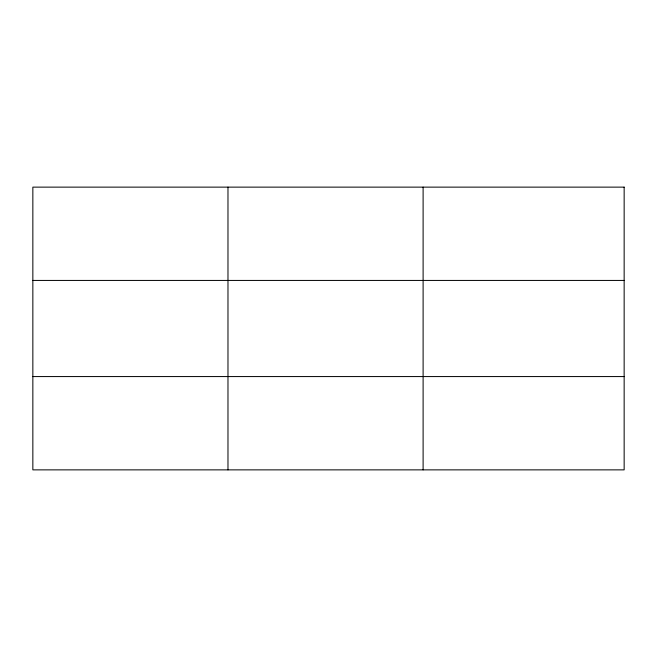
<?xml version="1.0" encoding="UTF-8"?>
<svg xmlns="http://www.w3.org/2000/svg" width="657" height="657" viewBox="0 0 657 657"><rect width="100%" height="100%" fill="white"/><g stroke="black" fill="none" stroke-linecap="round" stroke-linejoin="round"><path stroke-width="0.99" d="M227.979 469.87L227.979 187.13M423.108 469.87L423.108 187.13M32.85 280.432L624.15 280.432M32.85 376.568L624.15 376.568M624.15 187.13L32.85 187.13L32.85 469.87L624.15 469.87L624.15 187.13"/></g></svg>
